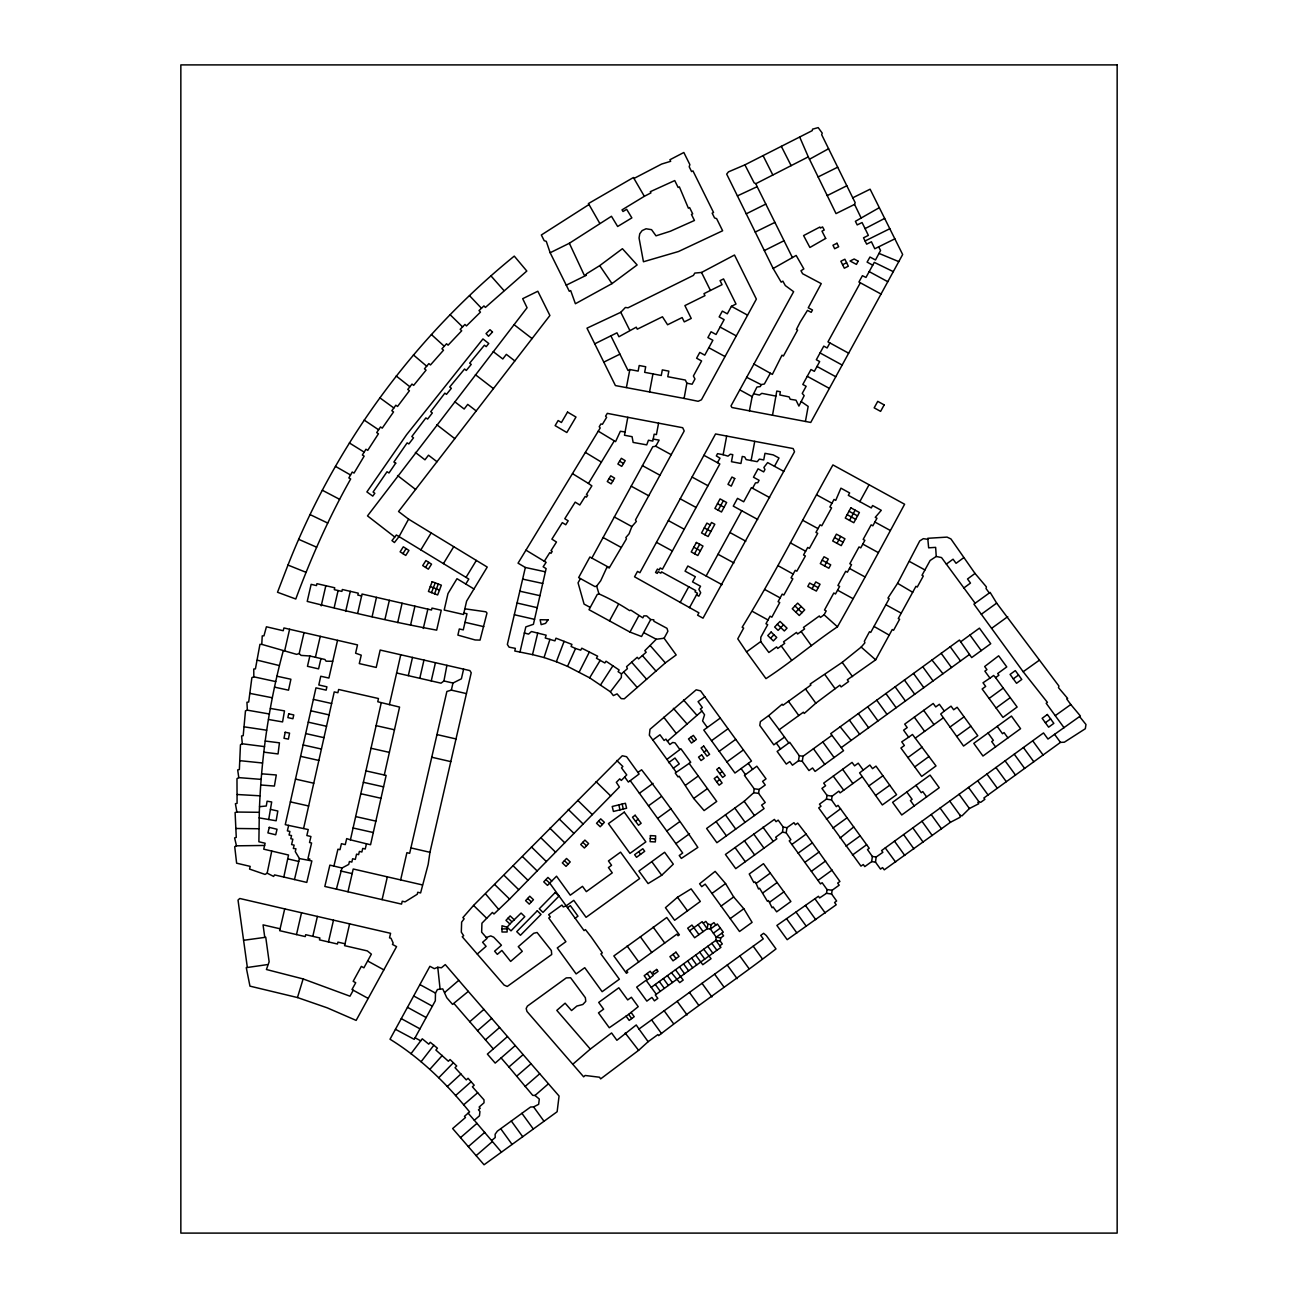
<?xml version="1.0" encoding="UTF-8"?>
<svg xmlns="http://www.w3.org/2000/svg" width="1298" height="1298" viewBox="0 0 1298 1298"><rect width="100%" height="100%" fill="white"/><g stroke="black" fill="none" stroke-linecap="round" stroke-linejoin="round"><path stroke-width="1.5" d="M949.714 801.077L960.066 815.306L960.066 817.286L950.477 822.267L884.263 869.838L882.575 867.599L880.515 869.092L875.517 862.18L876.134 857.037L882.867 852.315L881.602 850.563L1043.511 732.932L1047.973 739.049L1080.374 715.977L1070.801 704.538L1066.794 699.038L1067.637 698.421L1058.47 687.615L1058.925 686.058L996.669 603.132L990.131 592.407L973.922 604.105L1023.181 671.731L1047.405 702.38L1046.188 703.256L1064.068 727.74M468.302 991.396L445.263 964.592L441.401 967.805L437.767 967.253L434.343 968.665L429.898 966.312L390.017 1039.227C420.876 1058.243 446.837 1083.895 469.568 1111.915L464.473 1116.345L465.463 1117.513L452.645 1128.546L484.057 1164.777L557.134 1111.737L559.065 1096.031L468.302 991.396L452.531 1004.376L446.772 997.724L442.748 988.881L437.442 989.498L435.479 993.1L435.317 1000.79L414.224 1039.341L395.452 1029.298M289.6 629.27L304.04 632.613L299.189 653.511L296.674 654.37L261.758 644.36L262.245 635.89L263.948 635.842L266.414 626.788L283.224 630.731L283.938 627.956L289.6 629.27L284.797 650.233L283.142 651.223C269.011 703.743 261.093 757.951 259.308 812.305L236.885 812.045L235.409 803.738L237.08 803.3L236.982 778.622L238.783 777.616L237.68 769.909L239.367 769.519L240.454 744.711L242.32 743.786L264.565 746.61M760.709 641.585L760.839 637.188L767.686 624.695L765.966 623.754L770.071 616.193L771.856 617.183L779.725 602.564L778.086 601.672L782.207 594.127L783.862 595.019L792.835 578.811L791.066 577.837L795.252 570.325L796.826 571.201L805.393 555.982L803.543 554.976L807.729 547.464L809.4 548.373L817.708 533.316L815.955 532.375L820.093 524.846L821.796 525.755L831.58 507.907L829.876 506.983L834.03 499.454L835.717 500.379L840.942 488.178L849.638 492.948L848.324 495.333L871.299 507.924L872.597 505.539L881.293 510.309L875.258 517.334L876.961 518.259L872.84 525.804L871.136 524.879L863.17 539.4L864.874 540.325L860.752 547.87L859.033 546.929L849.833 563.738L851.537 564.662L847.416 572.207L845.712 571.282L837.924 585.479L839.628 586.42L835.49 593.965L833.787 593.024L824.506 610.011L826.193 610.936L824.084 614.798L820.417 617.459L819.346 615.966L803.478 627.421L804.582 628.962L797.621 634.008L796.485 632.434L783.554 641.812L784.706 643.386L777.745 648.448L776.61 646.891L768.87 652.488L760.709 641.585L746.545 651.872L765.966 678.627C790.66 662.58 813.002 643.305 837.453 626.804C860.412 586.177 882.445 545.322 904.609 504.241L832.91 464.927C802.683 519.103 774.565 574.511 742.164 627.259L743.657 628.086L737.767 638.827L746.545 651.872M656.269 639.249L644.814 650.687L646.177 652.245L638.6 658.881L637.221 657.307L626.593 666.62L627.388 668.697L621.45 673.873L621.336 677.507L610.417 691.802L613.354 695.582L617.085 693.878L621.223 698.632L624.257 698.811L665.339 662.889L676.177 654.955L664.105 638.243L656.269 639.249L643.662 632.597M309.492 860.379L309.816 859.049L307.967 858.611L311.585 843.002L309.524 842.516L310.92 836.512L306.847 835.539L308.243 829.552L288.643 825.414L287.377 830.866L289.892 831.45L289.065 835.02L291.531 835.587L290.801 838.719L292.845 839.189L291.596 844.56L294.127 845.144L293.348 848.486L295.928 848.762L295.279 851.602L299.432 858.562L311.861 860.931L306.782 882.413L283.808 877.042L288.529 855.025L263.737 849.168L265.133 843.246L258.886 841.769L259.308 812.305M242.32 743.786L241.574 735.966L243.197 735.674L245.468 710.866L247.35 710.168L269.432 713.997M247.35 710.168L246.944 702.25L248.681 702.023L251.893 677.605L253.824 676.826L275.76 681.596M759.184 789.411L758.584 793.338L765.22 802.505L761.601 805.133L764.084 808.573L716.902 842.71L706.615 828.465L744.176 801.288L753.7 792.754L754.187 788.795L744.419 775.36L756.831 766.209L766.047 778.849L762.591 781.364L765.236 784.998L759.184 789.411L754.187 788.795M831.531 799.941L826.42 799.13L819.476 804.176L821.001 806.269L818.714 807.924L860.963 866.107L863.284 864.533L864.776 866.593L871.704 861.596L872.337 856.453L867.47 849.541L869.222 848.275L838.037 805.36L836.301 806.642L831.531 799.941L832.115 796.161L838.832 791.147L840.082 792.883L862.294 776.658L859.584 772.894L869.855 765.025L872.532 768.659L875.972 766.112L896.577 794.684L882.332 804.955L862.294 776.658M831.612 894.03L826.501 893.316L819.606 897.94L818.438 896.285L776.885 925.458L787.188 939.687L836.204 904.771L834.582 902.499L836.61 900.99L831.612 894.03L832.132 890.266L839.173 885.187L837.664 883.094L839.92 881.488L806.139 834.095L797.686 823.094L795.414 824.733L793.938 822.672L786.994 827.67L783.229 827.086L778.183 820.141L776.058 821.683L774.403 819.411L725.436 854.457L735.739 868.654L776.821 838.832L775.669 837.242L782.434 832.18L783.229 827.086M826.501 893.316L827.037 889.552L822.137 882.721L820.498 883.906L789.233 840.877L790.855 839.692L786.199 832.764L786.994 827.67M304.04 632.613L357.502 644.895L355.603 653.202L361.25 655.182L359.286 663.586L376.209 667.448L380.168 650.055L469.86 670.579L471.223 672.753L429.946 852.299L428.178 864.403L420.601 892.927L417.729 892.261L417.291 894.241L405.025 901.867L402.25 901.218L401.553 904.106L324.825 886.453L329.87 865.133L341.991 868.005L348.74 864.419L349.422 861.515L351.839 862.083L352.618 858.757L355.311 859.406L356.561 854.133L358.605 854.636L359.384 851.407L361.866 852.007L362.726 848.421L365.225 849.022L366.474 843.797L370.563 844.722L386.139 775.425L365.939 770.882M798.497 760.806L799.26 755.696L789.719 742.31L777.129 751.445L786.296 764.084L789.801 761.553L792.445 765.203L798.497 760.806L802.294 761.374L808.979 770.558L812.564 767.962L815.079 771.418L843.554 750.682L830.688 733.678L959.449 640.044L971.683 657.583L990.731 643.727L979.422 628.151L960.585 641.845M802.294 761.374L803.056 756.263L831.904 735.349M719.773 945.788L722.305 943.938L720.244 941.131L720.747 937.919L723.586 935.842L721.737 933.311L716.22 937.156L715.831 940.385L720.925 947.362L655.312 994.949L657.81 998.389L654.435 1000.855L651.921 997.416L646.842 1001.115L636.669 987.129L646.096 980.282L656.269 994.252M826.42 799.13L827.004 795.366L821.942 788.421L825.593 785.744L823.678 783.132L852.056 762.397L854.587 765.852L858.221 763.175L863.121 769.941M721.737 933.311L723.294 932.159L717.356 923.981L710.412 929.076L707.167 928.735L703.321 923.219L705.836 921.369L707.897 924.176L707.167 928.735L694.625 937.756L687.664 928.184L691.948 925.052L698.941 934.592M715.798 925.133L713.949 922.602L711.109 924.679L710.412 929.076L716.22 937.156L720.747 937.919M253.824 676.826L253.759 669.022L255.43 668.859L259.941 644.343L261.758 644.36M268.702 819.509L271.688 801.969L267.096 801.191L266.285 806.009L259.503 806.675M772.521 415.23L731.975 407.523L730.985 405.917L793.63 291.693L785.306 285.56L782.856 281.163L781.185 282.153L773.17 268.491L726.685 174.11L728.454 171.871L744.906 164.846L812.272 130.611L812.548 129.167L818.194 127.61L822.267 133.159L821.65 134.635L852.754 197.799L870.114 189.2L902.662 254.522L810.747 422.45L772.521 415.23L776.788 391.055L780.341 391.753L779.806 394.965L789.152 396.912L790.19 399.265L795.999 400.173L798.903 406.063L804.176 395.663L802.245 393.408L806.139 386.301L802.797 384.468L810.99 369.508L814.333 371.342L817.01 366.458L819.671 361.574L816.328 359.741L823.776 346.128L827.134 347.961L829.876 342.932M658.589 423.148L656.415 434.587L654.143 434.197L652.829 441.077L648.448 440.249L646.712 444.873L633.132 442.423L632.077 436.68L624.484 435.252L627.794 417.307L607.318 413.364L605.598 416.123L606.604 417.372L602.45 424.251L600.909 423.959L599.222 426.75L600.195 427.983L518.048 563.17L525.365 567.486L545.387 571.801M684.095 398.421L615.414 385.571L586.988 328.167L620.785 312.283L625.393 307.464L628.005 307.804L693.408 275.403L694.803 273.067L701.537 272.466L734.49 255.025L756.377 299.108L701.439 399.784L698.146 401.293L684.095 398.421L686.853 383.218L685.36 380.054L667.772 376.712L668.827 371.131L662.321 369.898L661.266 375.479L644.652 372.331L645.706 366.75L639.2 365.517L638.145 371.098L629.838 369.524L627.989 370.433L610.871 335.841M805.425 421.444L808.167 406.42L801.191 401.536M400.757 654.727L396.636 672.981L441.044 683.17L443.932 680.963L446.901 665.306M626.415 387.485L629.838 369.524M649.552 391.866L652.959 373.905M774.484 466.323L779.011 457.999L773.202 454.884L764.976 453.326L763.727 459.93L759.362 459.103L757.253 461.682L746.139 459.573L744.679 456.912L742.261 456.458L740.931 463.483L731.455 461.699L732.786 454.657L730.352 454.203L728.016 456.15L723.148 454.706L726.669 436.047M751.12 460.53L754.738 441.352L793.143 448.556L794.522 451.736L703.013 618.173L697.61 615.203L698.908 612.834L634.544 576.799L637.513 571.412L639.898 572.71L715.555 433.954L754.738 441.352M749.417 410.849L752.159 396.653L756.945 387.031L760.287 386.593L761.163 384.63L764.376 383.997L770.331 373.24L753.846 364.024M264.614 845.452L236.463 845.825L234.727 846.734L236.625 863.186L250.189 866.383L249.557 869.076L265.068 874.43L267.161 873.165L271.753 851.05M243.586 940.304L265.749 937.253L269.14 961.802L266.414 969.509L303.132 978.935L349.973 996.199L353.251 990.244L368.178 998.422M337.529 640.385L328.897 678.059L320.768 676.242L318.805 684.971L326.918 686.82L326.155 690.147L315.966 687.843L285.268 824.652L288.643 825.414M303.602 828.465L334.235 691.899L337.886 692.726L338.648 689.481L378.448 698.519L377.783 701.764L399.573 707.086L384.289 775.003M366.474 843.797L350.428 839.838L381.255 702.753M525.365 567.486L507.356 644.457L509.076 647.15L515.355 648.367L514.787 651.028L519.979 652.067L525.82 626.885L533.413 624.322L546.117 568.621L543.148 566.772L546.117 562.359L525.982 550.157M357.745 613.013L362.045 594.03L431.536 609.995L431.974 608.097L441.255 610.238L436.68 630.147C393.213 622.115 349.973 612.056 307.22 601.412L311.147 584.343L316.485 585.576L316.923 583.678L334.738 587.767L334.3 589.665L338.097 590.541L341.893 591.401L342.331 589.503L358.248 593.17L357.81 595.068L361.607 595.928M372.104 616.712L376.469 597.356M397.691 622.586L402.088 603.229M389.4 704.652L396.636 672.981M321.223 605.825L325.83 585.722M334.186 607.594L338.097 590.541M345.674 611.439L350.282 591.336M336.393 889.098L341.991 868.005M347.978 891.758L353.218 868.995L422.434 884.928M408.318 675.658L412.504 657.405M419.789 678.302L423.975 660.049M431.244 680.931L435.447 662.678M382.115 899.611L387.339 876.848M400.644 879.914L406.907 852.672L409.665 853.321L446.885 691.461L451.347 690.13L466.436 693.603M451.347 690.13L452.97 683.04L461.39 678.822L463.613 669.135M332.661 661.282L326.058 661.185L324.922 659.481L309.865 655.993L307.464 666.312L318.578 668.876L320.963 658.573M315.414 657.275L320.265 636.377M247.334 967.367L238.021 900.066L239.789 898.492L284.7 908.892L279.67 930.682L305.257 936.588L305.695 934.69L319.908 937.983L319.47 939.866L337.48 944.019L337.902 942.137L345.025 943.776L349.616 923.868L390.584 933.311L389.53 937.87L391.023 938.276L393.164 943.046L392.45 944.409L396.571 946.631L356.139 1020.406L327.242 1007.848L297.469 997.545L249.962 986.139L246.263 967.643L267.453 964.592M296.496 934.576L301.525 912.77L284.7 908.892M384.971 619.26L389.351 600.309M312.802 936.345L317.393 916.437L349.616 923.868M328.459 941.942L333.489 920.152M410.557 625.133L414.938 606.182M345.025 943.776L344.587 945.658L367.318 950.915L371.374 954.16L363.894 967.805L361.347 966.393L353.153 981.32L355.717 982.732L351.985 989.547L353.251 990.244M463.873 613.045L466.988 613.759L463.272 629.871L459.297 628.962L457.886 635.111L475.133 639.963L480.049 640.109L486.993 613.013L485.874 611.796L464.846 608.811M294.484 879.541L299.432 858.562M333.911 866.074L337.934 849.2L339.995 849.687L341.423 843.7L345.268 844.609L346.696 838.605L350.428 839.838M423.278 628.459L427.869 609.151M519.979 652.067L532.521 654.614L537.729 633.083M297.469 997.545L303.132 978.935M532.521 654.614L544.04 657.534L549.946 639.395L554.927 640.871L555.982 638.194L571.915 644.392L571.104 646.485L575.549 648.497L580.725 650.168L581.796 648.205L597.632 656.188L596.447 658.248L604.836 662.97L606.036 661.217L619.114 669.979L618.108 671.699L621.45 673.873M861.158 218.015L854.571 204.403L855.171 202.618L852.754 197.799M566.22 285.187L585.933 275.452L586.534 273.813L599.708 265.636L622.423 248.713L637.123 264.954L612.007 283.613L575.403 303.732L570.682 290.59L569.303 291.287L550.157 252.737L546.263 241.314L544.203 240.698L541.347 234.987L589 204.532L588.4 203.591L633.424 177.518L644.343 196.306L650.931 192.899L650.314 191.682L674.733 180.568L678.14 187.464L679.373 186.863L688.394 208.199L689.611 207.599L692.694 213.846L691.461 214.446L694.446 220.482L670.352 231.239L656.009 235.83L651.547 229.665L646.047 228.773L642.121 230.59L639.752 233.754L639.054 238.005L643.451 261.758L678.497 251.52L722.629 230.768L716.626 218.648L714.565 217.934L712.164 213.148L713.543 212.466L692.954 170.898L691.574 171.563L689.206 166.777L689.871 164.619L683.835 152.499L669.914 159.751L670.693 161.293L661.639 164.051L633.976 178.459M544.04 657.534L556.371 661.737L564.111 641.358M431.504 592.618L435.219 582.851M434.57 593.786L438.286 584.019M287.978 565.068L277.512 592.261L295.782 599.011C311.066 557.718 328.994 517.35 350.671 478.978L348.854 477.94L352.229 472.034L354.046 473.072L364.154 456.133L362.369 455.014L365.955 449.238L367.74 450.341L378.448 433.775L376.696 432.607L380.492 426.961L382.245 428.129L393.537 411.953L391.834 410.72L395.841 405.219L397.545 406.452L409.422 390.73L407.783 389.432L411.985 384.078L413.64 385.376L426.069 370.141L424.478 368.794L428.875 363.602L430.482 364.949L443.51 350.2L441.953 348.773L446.544 343.759L448.102 345.171L461.699 330.795L460.19 329.319L464.96 324.451L466.453 325.928L480.455 312.12L479.011 310.595L483.943 305.906L485.387 307.431L526.81 271.039L514.268 256.112C414.013 337.545 335.241 444.841 287.978 565.068L306.068 572.337M627.794 417.307L682.699 427.723L684.208 430.968L635.452 520.027L636.361 521.439L631.866 526.582L629.076 533.819L625.863 537.534L626.463 538.816L609.379 567.664L606.831 567.486L600.698 580.774L596.658 586.096L594.987 586.599L578.632 577.594L589.892 557.004L609.379 567.664M610.417 691.802L589.649 677.832L567.534 666.361L575.549 648.497M579.216 672.039L589.357 652.018M879.265 207.696L855.398 221.309L857.199 224.911L862.067 222.558L865.068 228.61L868.378 235.392L863.511 237.81L866.658 244.154L871.429 241.785L874.771 248.762L878.649 246.847L880.579 250.482L875.485 259.989L869.968 257.036L867.096 262.115L872.743 265.165L874.284 262.374L893.3 271.639M824.587 565.928L828.286 559.081L824.019 556.761L820.304 563.608L828.854 568.232L830.704 564.825L822.153 560.184M650.687 619.535L641.553 636.507L629.968 632.077L589 609.703L597.291 594.403L598.978 593.9C609.671 598.654 620.038 604.316 629.676 610.66L630.812 610.092L642.835 617.848L643.857 615.869L646.664 615.885L650.687 619.535L653.786 619.811L653.868 621.255L666.994 628.329L667.886 631.25L664.105 638.243M812.077 588.757L815.777 581.926L820.044 584.246L816.345 591.077L807.794 586.436L809.644 583.029L818.194 587.653M836.983 543.31L840.682 536.463L844.949 538.784L841.25 545.631L832.699 540.99L836.399 534.143L840.682 536.463M609.476 620.882L618.383 604.495M629.968 632.077L638.859 615.674M699.687 544.251L694.527 553.743M704.846 534.744L711.531 522.477L714.809 524.278L708.14 536.545L701.553 532.943L706.891 523.126L710.201 524.911M718.183 510.211L723.359 500.704L720.066 498.903L714.89 508.427L721.493 511.996L726.653 502.504L723.359 500.704M594.744 343.824L616.972 332.823L618.919 336.75L636.28 327.177L637.269 329.189L662.451 316.777L667.578 324.76L682.131 317.556L684.273 321.888L691.234 318.432L684.89 305.598L704.96 295.652L703.97 293.656L722.061 284.668L720.066 280.644L723.554 278.924L736.015 304.04L731.407 306.328L727.318 313.824L722.337 311.114L719.157 316.907L724.138 319.632L716.042 334.495L711.061 331.769L707.897 337.577L712.878 340.287L704.765 355.149L699.784 352.423L696.62 358.232L701.601 360.958L693.392 375.998L694.982 378.967L692.126 384.208L686.853 383.218M752.564 488.275L755.501 482.872L757.789 482.71L759.087 480.292L753.473 477.226L758.064 468.821L763.662 471.888L764.976 469.487L763.889 467.458L767.637 462.591L783.781 471.369M394.754 537.015L367.496 515.89L527.069 307.74L522.688 298.686L537.826 291.239L549.898 315.495L398.551 511.509L408.578 519.151L399.038 536.609L394.446 542.532L391.964 540.601L396.377 534.987L468.805 579.07L465.804 584.035M591.856 558.075L652.797 446.723L655.782 446.236L671.212 454.689M655.782 446.236L659.124 440.119L653.219 439.097M680.12 602.548L688.735 586.761L661.558 571.883L660.86 573.164L658.183 571.704L657.259 573.408L655.555 572.483L657.421 569.059L659.124 570L660.228 567.989L662.451 569.205L719.822 463.97L703.922 455.306M860.331 282.786L827.962 341.877L848.649 353.202M706.128 576.004L741.775 510.763M689.481 607.675L697.432 593.17L695.014 591.856L695.712 590.574L688.735 586.761M849.541 520.384L855.139 510.163M897.583 583.321L919.73 540.942L923.316 538.67L927.843 539.303L928.654 547.821L935.647 547.367L936.231 556.453L930.131 560.476L922.002 575.29L923.316 576.004L917.264 587.037L915.95 586.323L898.297 618.529L899.611 619.243L893.576 630.26L892.261 629.546L875.663 659.838L847.318 679.795L848.584 681.547L841.136 686.934L839.871 685.182L815.809 703.192L804.241 713.429L803.365 712.213L779.189 729.719L768.611 715.669L782.175 704.197L782.954 705.285L810.909 685.036L810.179 684.03L842.207 662.353L861.174 647.085L864.906 642.818L864.354 641.277L869.482 631.737L870.731 632.402L889.162 598.719L887.946 598.054L897.583 583.321L912.689 592.277M859.811 501.628L869.06 484.754M872.743 265.165L865.977 277.431L862.407 275.695L858.919 282.023L881.034 294.046M580.433 578.584L578.048 582.802L584.084 604.105L590.233 607.415M717.437 462.672L720.017 458.194L716.334 455.906L717.551 453.651L723.148 454.706M609.005 478.67L607.286 481.542L611.131 483.878L614.603 478.151L610.741 475.814L609.005 478.67L612.867 481.023M619.617 461.179L617.88 464.035L621.742 466.371L625.214 460.66L621.353 458.308L619.617 461.179L623.478 463.516M589.649 677.832L600.195 660.358M544.284 561.32L549.784 552.607L551.017 553.354L552.202 551.439L551.001 550.677L556.469 542.029L551.893 539.141L562.31 522.623L565.75 524.765L568.183 520.822L564.792 518.713L575.209 502.131L579.784 505.003L585.22 496.388L586.453 497.118L587.653 495.252L586.436 494.473L591.872 485.874L588.465 483.456L614.279 440.866L598.264 431.163M420.844 549.881L431.147 532.926L408.578 519.151M443.429 563.624L453.748 546.685M466.031 577.383L476.35 560.428M402.932 553.629L406.128 548.616L403.305 546.815L400.108 551.828L402.932 553.629L405.755 555.43L408.951 550.417L406.128 548.616M425.533 567.372L428.729 562.375L425.906 560.574L422.71 565.587L428.356 569.173L431.536 564.159L428.729 562.375M600.487 685.019L612.899 665.809M410.979 1053.716L422.272 1038.806L428.746 1044.16L430.271 1042.294L437.41 1048.184L435.885 1050.05L448.378 1061.245L450.065 1059.525L456.701 1065.966L455.03 1067.686L466.258 1079.887L468.059 1078.297L474.208 1085.209L472.407 1086.815L483.992 1099.86L484.024 1102.797L479.14 1107.048L480.228 1108.314L478.475 1109.839L479.936 1111.526L479.465 1115.809L474.322 1120.271L501.466 1152.153M421.087 1061.732L433.84 1045.247M509.871 923.981L521.082 913.062L524.798 916.664L511.006 930.861L507.112 927.243L501.985 925.75L501.985 931.996L507.112 931.996L507.112 927.243L509.871 923.981L505.977 920.347L510.163 915.917L514.397 919.941M624.695 776.983L628.362 782.061L639.087 774.03L626.593 756.718L622.277 755.761L473.559 905.42L462.883 917.605L464.149 918.838L461.634 922.115L461.325 932.191L463.662 935.696L462.25 936.767L504.111 985.085L507.258 986.464L551.731 954.484L551.342 950.525L537.08 932.499L533.786 933.262L518.259 946.68L522.283 951.337L510.633 961.412L501.855 950.444L497.329 954.355L494.603 951.191L501.434 945.236L493.694 937.172L490.758 935.907L486.296 937.513M429.881 1069.309L442.342 1055.404M598.638 821.082L596.545 823.289L600.228 826.761L604.397 822.332L600.714 818.86L598.638 821.082L602.304 824.554M545.841 879.638L543.748 881.861L547.496 885.382L556.534 876.199L570.276 895.182L582.494 886.339L586.323 891.629L612.267 872.856L608.438 867.567L611.569 865.295L608.438 860.947L620.558 852.153L639.654 878.551L586.079 917.329L573.781 900.341L566.171 905.858L563.3 906.945L561.92 905.047L548.665 914.668L550.303 916.923L548.762 918.043L565.896 941.683L557.28 947.929L576.134 973.922L584.749 967.691L602.142 991.688L619.357 979.211L600.909 953.884L602.304 952.862L591.142 936.913L585.43 929.595L584.068 930.601L549.687 883.062L545.841 879.638L547.934 877.432L551.731 881.018M564.435 860.671L562.342 862.894L566.025 866.366L570.211 861.937L566.528 858.465L564.435 860.671L568.118 864.16M582.818 842.321L580.725 844.527L584.408 848L588.594 843.586L584.911 840.098L582.818 842.321L586.501 845.793M531.353 901.899L529.276 904.122L525.593 900.65L529.762 896.22L533.446 899.692L531.353 901.899L527.653 898.459M801.158 606.507L795.771 612.121L799.276 615.495L804.679 609.898L797.67 603.132L792.267 608.746L795.771 612.121M770.558 638.243L773.933 634.738M783.521 624.792L778.119 630.39L774.63 627.031L780.033 621.418L787.026 628.167L784.333 630.974L777.324 624.224M616.761 760.498L622.862 766.501L621.499 767.881L626.739 774.906L621.32 780.423L619.746 778.865L616.323 782.337L619.406 787.026L509.579 899.092L493.986 913.987L492.413 912.462L481.931 923.202L481.655 932.175L487.058 938.389L482.596 942.283L486.101 946.323L477.258 954.014M438.838 1077.681L453.375 1062.737M661.704 875.258L673.305 864.16L664.625 852.267L638.924 871.023L648.108 883.581L661.704 875.258L651.774 861.645M676.274 772.261L689.141 763.419L716.723 801.434L704.1 810.585L693.7 798.465L679.114 776.188L678.075 776.95L675.252 773.04L676.274 772.261L649.341 735.203L649.99 729.298L696.199 689.806L700.579 690.877L751.477 761.034L734.944 773.024L703.776 730.044L720.293 718.054M447.323 1086.507L460.985 1073.949M638.973 1029.038L636.247 1024.966L616.891 1040.282L611.585 1032.965L590.314 1049.092L556.81 1010.379L565.117 1003.192L571.542 1010.542L576.896 1006.047L582.818 1004.49L585.771 1001.358L585.366 997.708L570.601 977.751L566.285 977.897L527.41 1006.096L526.177 1008.481L526.956 1011.434L583.646 1076.821L585.138 1075.474L599.514 1077.226L600.649 1078.881L638.616 1050.342L648.14 1041.694L657.924 1034.571L658.686 1035.609C697.075 1005.707 737.329 978.724 775.993 948.919L766.242 935.469L763.613 933.311L760.725 935.404L763.256 938.892L638.973 1029.038L648.14 1041.694M455.533 1095.593L471.125 1081.753M507.469 1036.583L487.383 1054.09L495.187 1063.094L515.257 1045.571M667.432 741.174L701.894 711.093L700.368 708.984L702.348 707.556L698.064 701.65L704.83 696.734M469.746 1021.721L483.911 1009.39M477.518 1030.693L491.699 1018.378M485.42 1039.828L499.6 1027.497M491.78 1140.407L495.219 1137.551L495.122 1134.257L497.361 1131.142L530.606 1106.999L533.608 1106.918L538.654 1104.322L539.303 1099.049L535.003 1095.463L532.715 1095.35L508.93 1066.972L523.11 1054.641M525.025 1086.523L539.708 1073.77M535.003 1095.463L548.421 1083.798M516.815 1076.074L531.012 1063.776M460.53 1137.616L476.983 1123.354M468.318 1146.621L484.787 1132.343M572.775 1064.263L590.314 1049.092M476.139 1155.642L492.331 1141.607M677.507 897.259L665.452 907.675L674.619 920.266L700.32 901.445L691.12 888.87L677.507 897.259L687.469 910.855M444.743 992.418L458.794 980.331M463.597 1104.841L477.68 1092.754M944.295 711.044L940.709 714.014L963.554 746.042L977.783 735.723L957.145 707.264L953.673 709.779L951.028 706.144L944.295 711.044L939.363 704.295L935.728 706.939L933.197 703.467L904.706 724.122L907.205 727.578L903.603 730.19L908.665 737.215L912.478 734.473L936.004 765.95L921.677 776.415L900.926 748.021L904.381 745.506L901.737 741.856L908.665 737.215M840.082 838.037L853.727 826.956M628.638 1014.387L638.227 1006.664L631.38 997.27L627.697 999.931L618.822 987.778L598.719 1002.429L603.619 1009.179L598.475 1012.878L609.281 1027.74L628.638 1014.387L631.704 1018.557L634.219 1016.707L631.055 1012.424M666.912 759.395L680.915 748.768L690.714 762.267L689.141 763.419M640.368 936.815L666.783 917.491L679.357 934.82L678.075 935.744L676.907 934.154L626.577 970.758L627.745 972.364L626.447 973.289L613.84 955.945L640.368 936.815L651.742 952.456M719.676 773.478L722.207 771.58M635.501 821.228L638.145 819.265M650.217 977.735L647.296 979.909L644.181 975.707L650.184 971.245L653.3 975.447L650.217 977.735L647.134 973.5M651.255 987.372L715.831 940.385L720.244 941.131M826.42 819.249L840.536 808.8M936.231 556.453L941.537 557.572L946.356 564.127L953.057 559.195L956.074 563.316L963.587 557.783M989.465 593.251L986.026 588.529L986.415 586.923L975.025 573.456L967.513 578.989L970.482 583.078L963.879 587.929M716.674 781.883L719.676 779.676M631.704 1018.557L629.206 1020.406L626.042 1016.107M690.925 737.167L688.492 738.951L691.493 743.04L696.361 739.471L693.359 735.382L690.925 737.167L693.927 741.255M638.713 851.699L634.625 854.701L636.539 857.297L644.7 851.293L642.818 848.746L638.713 851.699L640.612 854.295M841.282 747.599L969.476 654.468M995.598 677.637L998.892 675.22L997.675 673.548L1006.761 666.912L998.649 655.814L984.679 666.523L986.951 669.622L984.858 671.131L989.968 678.124L993.651 675.463L995.598 677.637L1017.129 707.037L1002.965 717.405L982.148 688.978L985.685 686.431L983.008 682.78L989.968 678.124M907.902 757.561L922.148 747.145M989.092 698.454L1003.24 688.086M914.733 766.907L929.011 756.474M996.085 707.994L1010.233 697.626M713.429 933.148L720.341 928.086M652.813 739.99L659.968 734.765L664.105 740.46L665.939 739.114L669.865 744.533L672.705 742.472L675.074 742.878L679.876 749.514M637.951 772.456L641.601 769.779C661.25 795.041 680.006 820.871 697.853 847.416L681.336 858.416L679.243 855.528L682.683 853.029L630.276 780.682M1013.316 678.854L1016.545 683.283L1021.786 679.454L1015.312 670.595L1010.071 674.425L1013.316 678.854L1018.541 675.025M1045.377 722.743L1050.617 718.93M673.354 768.221L679.292 763.905L674.992 758.016L668.584 762.672M791.845 844.479L806.139 834.095M689.595 930.828L702.169 921.661L703.321 923.219M798.14 853.159L812.434 842.775M832.862 828.092L847.059 817.789M804.841 862.359L819.103 851.991M906.815 792.007L892.602 802.326L901.737 814.982L939.233 787.724L930.082 775.101L906.815 792.007L912.105 799.341L910.417 800.558L914.263 805.88M811.364 871.331L825.609 860.963M845.955 846.134L860.168 835.815M995.55 746.869L1020.569 728.697L1011.434 716.074L973.792 743.348L982.959 756.02L995.55 746.869L991.704 741.564L993.359 740.363L988.038 733.029M852.429 855.041L866.642 844.722M817.951 880.401L832.18 870.066M968.503 787.432L978.87 801.645L980.655 802.375L984.858 799.341L983.884 797.994L1060.466 742.391L1064.328 742.213L1085.323 728.73L1085.972 724.511L1079.595 716.593M978.87 801.645L977.832 802.407L978.789 803.722L969.411 808.524L961.932 815.923L960.066 815.306M711.515 740.72L728.048 728.73M639.395 793.273L653.04 783.375M719.206 751.331L735.739 739.341M768.611 715.669L760.385 721.623L759.784 725.436L773.819 744.841L784.511 737.102M648.481 805.831L661.104 796.696M685.62 785.16L698.259 775.993M726.88 761.91L743.413 749.919M657.615 818.421L671.277 808.524M666.75 831.028L679.357 821.894M567.518 907.691L570.341 905.647L577.983 916.177L575.144 918.238M981.32 614.262L996.669 603.132M675.869 843.619L689.53 833.738M991.591 628.362L1007.735 616.664M915.415 738.043L943.419 717.745M711.953 893.446L725.566 883.565L715.149 871.38L699.606 883.776L701.715 886.664L705.187 884.116L739.519 931.493L752.094 922.375L743.819 908.746L733.678 896.95L725.566 883.565M949.86 727.123L964.073 716.821M721.104 906.069L733.678 896.95M956.642 736.485L970.872 726.182M756.085 883.435L754.901 881.813L753.862 882.559L749.238 874.008L763.484 863.689L790.888 901.51L776.642 911.829L773.137 906.978L772.099 907.74L768.481 900.552L767.442 901.315L759.557 888.238L758.519 888.984L756.085 883.435L770.314 873.116M762.899 892.846L777.145 882.526M730.19 918.627L743.819 908.746M769.649 902.175L783.895 891.856M868.687 786.02L882.932 775.75M875.501 795.479L889.747 785.209M704.068 752.061L706.647 750.195M693.7 798.465L707.426 788.616M1023.181 671.731L1039.081 660.39M1055.242 715.652L1070.801 704.538M550.157 252.737L569.351 243.261L611.455 216.279L617.653 226.485L631.866 217.886L626.658 209.303L623.024 211.509L622.018 209.87L644.343 196.306M773.17 268.491L796.161 255.446L803.851 268.913L800.98 270.747L802.602 273.716L821.245 283.629L808.248 307.788L812.483 309.995L811.218 312.331L807.486 310.368L800.201 322.066L796.42 329.449L797.605 330.065L783.408 356.009L781.996 355.198L772.359 374.392L770.331 373.24M854.571 204.403L836.026 213.602L809.481 159.248L828.595 148.735M865.068 228.61L884.668 218.405M744.906 164.846L754.138 182.84L755.89 183.667L808.297 156.863L799.682 137.02M827.215 195.609L846.831 185.76M764.344 250.563L784.024 240.73M818.097 176.95L837.681 167.199M746.236 213.829L765.804 204.078M603.813 362.126L619.941 354.143M865.085 240.974L889.811 228.724M842.597 264.727L846.604 262.731L844.884 259.243L840.861 261.239L844.317 268.215L848.324 266.22L846.604 262.731M755.225 232.066L774.906 222.396M878.649 246.847L894.857 238.848M737.41 195.901L757.156 186.685L755.89 183.667M236.885 812.045L235.1 812.499L236.268 837.372L234.613 837.924L236.463 845.825M622.115 804.079L625.409 803.284L626.61 808.248L613.419 811.445L612.218 806.48L622.115 804.079L623.316 809.06M501.985 928.881L507.112 928.881M236.139 828.481L258.708 828.741M650.266 838.638L655.49 838.897M237.356 794.522L259.892 795.804M309.865 655.993L301.055 655.393L299.189 653.511M238.783 777.616L261.19 779.384M261.628 773.819L276.296 774.971L274.397 786.069L260.752 784.982M240.049 760.693L262.488 762.997M753.7 792.754L758.584 793.338M265.263 741.044L279.443 742.829L278.048 753.943L263.867 752.159M827.037 889.552L832.132 890.266M799.26 755.696L803.056 756.263M244.316 726.864L266.642 730.206M872.337 856.453L876.134 857.037M871.704 861.596L875.517 862.18M625.101 431.991L620.363 431.261L615.56 441.644L614.279 440.866M827.004 795.366L832.115 796.161M782.434 832.18L786.199 832.764M707.897 924.176L711.109 924.679M259.097 817.87L276.149 820.774L277.821 811.023L270.438 809.368M270.406 708.448L284.489 710.882L282.575 721.915L268.491 719.481M775.831 396.085L761.796 393.343L759.427 395.079L753.586 393.765M250.092 693.424L272.256 697.756M522.672 579.119L542.726 583.451M276.928 676.209L290.898 679.243L288.529 690.179L274.559 687.145M519.881 591.207L539.936 595.668M313.37 699.395L331.639 703.5M310.822 710.785L329.075 714.89M376.112 725.647L394.462 729.768M308.259 722.175L326.528 726.28M305.711 733.565L323.981 737.67M371.017 748.265L389.384 752.386M303.148 744.955L321.417 749.043M300.601 756.345L318.87 760.433M363.359 782.305L383.575 786.848M295.49 779.108L313.759 783.213M360.795 793.727L381.012 798.27M290.379 801.888L308.648 805.977M355.652 816.572L375.868 821.115M353.088 827.994L373.305 832.537M514.43 614.765L534.549 619.341M283.808 877.042L274.527 874.917L273.618 876.442L267.161 873.165M443.932 680.963L452.97 683.04M465.025 622.31L483.829 626.658M436.972 734.571L456.004 738.951M431.763 757.237L450.795 761.618M410.914 847.919L429.946 852.299M340.579 870.942L352.147 873.603M301.525 912.77L317.393 916.437M280.108 928.8L263.056 924.857L264.776 937.383M517.139 603.035L537.21 607.675M287.88 858.903L298.751 861.45M257.329 660.179L279.248 665.533M524.246 632.986L528.578 634.105L531.45 631.526L546.15 635.176L545.257 637.999L549.946 639.395M585.933 275.452L584.116 274.9L569.351 243.261M430.287 586.566L439.487 590.071M879.006 253.402L898.784 261.612M556.371 661.737L567.534 666.361M298.751 539.351L316.598 547.188M310.108 514.608L327.68 523.045M746.61 377.296L761.163 384.63M322.342 490.255L339.589 499.308M415.084 1037.8L420.73 1040.834M802.699 520.287L818.016 528.611M834.549 537.567L843.1 542.207M869.189 271.607L887.783 281.698M769.633 497.572L751.412 487.642L743.689 501.774L737.507 498.351L733.273 506.123L757.675 519.46M717.47 503.656L724.073 507.242M704.311 527.864L710.915 531.45M693.797 547.204L700.401 550.79M731.407 306.328L747.453 315.089M720.098 327.064L736.144 335.809M708.822 347.718L724.868 356.479M816.62 494.846L831.937 503.218M692.077 477.064L707.962 485.728M680.217 498.821L696.101 507.486M729.898 532.505L745.782 541.201M668.373 520.595L684.241 529.243M718.005 554.262L733.905 562.943M764.814 589.535L780.147 597.891M656.512 542.353L672.38 551.001M722.013 584.684L687.843 566.009L685.068 571.169L695.339 576.718L692.532 581.877L700.531 586.242L698.859 589.308L700.709 592.748L698.843 596.171L696.491 594.89M419.903 984.582L435.479 993.1M413.689 995.955L432.364 1006.177M407.475 1007.313L426.166 1017.535M401.293 1018.622L419.968 1028.843M820.06 352.942L842.159 365.046M817.01 366.458L835.766 376.728M807.259 376.306L829.373 388.41M739.746 389.854L752.159 396.653M874.901 522.039L890.25 530.444M849.006 511.234L857.54 515.906M847.14 514.641L855.674 519.314M909.525 561.499L924.939 569.952M862.813 544.105L878.162 552.51M849.476 568.443L864.825 576.847M790.433 542.889L805.636 551.228M642.445 465.641L659.968 475.23M885.869 604.738L901.234 613.175M837.567 590.184L852.916 598.605M631.201 486.182L648.724 495.771M614.343 516.993L631.866 526.582M752.71 611.569L768.027 619.973M603.099 537.534L620.622 547.123M367.642 960.974L383.835 969.849M777.924 565.62L793.159 574.073M873.992 626.431L889.211 635.128M335.452 466.355L350.541 474.987M585.398 452.418L601.396 462.104M473.965 588.967L456.993 578.697L447.988 593.559L444.192 610.044L463.532 614.489L466.615 601.104L487.237 567.064L431.147 532.926M572.515 473.656L588.465 483.456M349.389 442.959L364.17 452.126M364.17 420.081L378.594 429.784M379.779 397.756L393.846 407.978M514.024 324.646L532.066 338.583M514.819 360.909L506.35 354.37L502.797 358.978L493.224 351.596M475.393 374.684L493.435 388.605M476.204 410.931L467.734 404.392L464.165 409.016L454.592 401.617M436.761 424.706L454.803 438.643M436.988 461.731L428.502 455.192L424.949 459.816L415.376 452.418M397.545 475.522L415.587 489.443M396.214 375.998L409.876 386.755M413.429 354.938L426.685 366.198M861.174 647.085L875.663 659.838M824.084 614.798L837.453 626.804M431.407 334.543L444.257 346.258M508.07 918.14L511.753 921.612M801.969 612.688L794.976 605.939M596.058 781.639L610.693 795.934M494.668 884.538L509.579 899.092M450.146 314.733L462.575 326.901M577.772 800.363L592.342 814.641M568.264 809.433L583.143 824.019M559.373 819.119L573.959 833.397M540.99 837.875L555.56 852.169M531.466 846.961L546.361 861.564M522.575 856.664L537.161 870.958M513.067 865.734L527.962 880.336M504.176 875.436L518.746 889.73M473.559 905.42L486.701 918.27M549.881 828.189L564.76 842.791M469.503 295.652L481.477 308.259M671.439 972.689L679.698 982.618L683.186 980.087L675.479 969.752M491.05 275.987L503.965 290.574M650.395 645.804L665.339 662.889M642.396 655.571L655.961 671.082M631.639 662.191L646.599 679.276M623.64 671.958L637.221 687.469M683.559 699.995L696.994 715.376M673.37 708.319L687.08 724.024M468.14 1113.165L474.322 1120.271M454.089 1003.646L493.289 1048.898M501.077 1057.902L508.93 1066.972M485.793 894.192L498.578 909.314M931.964 660.033L942.965 673.727M840.163 726.783L851.131 740.428M703.759 949.26L711.044 958.687L702.786 964.722L695.647 955.085M625.182 1033.013L638.616 1050.342M663.781 717.259L676.274 733.451M833.251 776.139L843.732 790.222M946.356 564.127L975.139 603.229M711.823 943.37L716.902 950.298M975.025 573.456L950.931 538.946L947.053 537.112L927.778 538.297L927.843 539.303M1054.544 734.279L1060.466 742.391M1032.689 740.785L1043.089 755.014M1023.408 747.518L1033.808 761.748M1014.241 754.187L1024.625 768.416M1005.09 760.839L1015.49 775.052M995.939 767.491L1006.323 781.704M986.934 774.03L997.318 788.243M977.67 780.763L988.054 794.976M940.093 808.054L950.477 822.267M885.252 847.919L895.62 862.099M698.032 924.679L703.078 931.575M707.799 946.307L712.878 953.251M699.736 952.213L704.765 959.076M950.201 646.761L960.52 660.974M748.265 763.37L752.58 769.308M691.639 958.005L696.653 964.901M687.648 960.909L692.661 967.789M653.154 927.08L664.738 943.013M679.519 966.815L684.533 973.711M627.145 945.999L638.713 961.932M655.295 984.436L660.293 991.315M969.963 635.03L981.272 650.623M941.18 653.316L951.483 667.529M922.748 666.734L933.051 680.931M913.516 673.451L923.835 687.68M904.414 680.055L914.717 694.252M923.673 710.363L933.992 724.592M914.311 717.161L924.614 731.374M885.885 693.538L896.172 707.718M959.06 794.279L969.411 808.524M876.734 700.19L887.021 714.371M867.681 706.761L877.967 720.942M801.109 631.477L811.396 645.69M858.335 713.576L868.605 727.74M849.363 720.098L859.633 734.262M781.218 645.917L791.504 660.098M822.802 741.953L834.127 757.561M788.47 701.277L798.789 715.523M813.44 748.735L824.765 764.376M776.269 743.056L780.552 748.962M701.894 711.093L704.554 714.76L702.575 720.925L707.329 727.464M741.077 768.578L745.441 774.614M762.964 827.183L773.284 841.396M753.667 833.949L763.987 848.162M744.338 840.731L754.641 854.928M734.993 847.513L745.295 861.71M753.197 946.193L762.348 958.816M739.795 955.912L748.946 968.535M727.237 965.014L737.134 978.676M714.63 974.165L723.781 986.788M702.023 983.316L711.921 996.961M683.559 963.879L688.573 970.774M672.997 954.371L676.063 958.605M689.433 992.435L698.584 1005.058M667.399 975.625L672.413 982.521M663.375 978.562L668.373 985.442M677.183 1001.326L687.08 1014.955M659.335 981.499L664.333 988.378M664.154 1010.769L673.305 1023.376M651.596 1019.887L661.509 1033.549M533.608 1106.918L544.024 1121.261M521.91 1113.311L533.316 1129.017M511.298 1121.018L522.705 1136.724M500.704 1128.708L512.093 1144.43M1007.897 737.897L1004.052 732.591L1002.51 733.711L997.205 726.377M895.133 686.804L905.42 701.001M842.207 662.353L852.526 676.599M926.61 796.891L922.764 791.585L921.255 792.672L915.966 785.355M825.041 674.782L835.085 688.654M921.937 821.245L932.24 835.523M912.835 827.864L923.121 842.126M805.49 688.962L815.809 703.192M903.603 834.565L913.906 848.827M779.189 729.719L788.778 742.991M744.176 801.288L754.462 815.533M814.917 898.751L825.22 912.981M734.814 808.07L745.101 822.299M805.441 905.42L815.744 919.649M725.436 814.852L735.723 829.081M795.999 912.04L806.301 926.269M716.107 821.602L726.393 835.831M786.539 918.676L796.842 932.905M931.185 814.527L941.472 828.805M842.629 769.292L852.883 783.538M894.5 841.185L904.771 855.463M599.708 265.636L612.007 283.613M589 204.532L599.773 223.37M781.331 146.333L791.131 165.641M763.062 155.63L772.829 175.003M620.785 312.283L629.806 330.39M808.297 156.863L809.481 159.248M757.156 186.685L792.413 257.572M701.537 272.466L710.444 290.444M596.658 586.096L598.978 593.9M618.805 804.874L620.022 809.855M437.767 967.253L440.103 989.19M650.412 835.604L650.103 841.656L655.344 841.931L655.652 835.88L650.412 835.604M285.187 732.267L284.002 738.27L288.383 739.13L289.568 733.127L285.187 732.267M288.708 713.803L287.864 717.599L292.91 718.735L293.77 714.938L288.708 713.803M269.254 827.378L267.907 832.894L275.711 834.792L277.042 829.26L269.254 827.378M432.153 581.682L428.437 591.45L437.637 594.955L441.352 585.187L432.153 581.682M734.733 478.54L731.277 486.117L727.983 484.332L731.958 477.031L734.733 478.54M858.092 261.174L856.453 264.403L850.076 261.012L854.165 258.983L858.092 261.174M696.377 542.467L691.234 551.942L697.821 555.528L702.981 546.052L696.377 542.467M850.871 507.826L845.274 518.048L853.808 522.721L859.406 512.499L850.871 507.826M884.165 404.895L880.596 411.369L874.171 407.848L877.756 401.358L884.165 404.895M567.534 412.083L561.417 422.499L558.14 420.536L555.122 425.63L566.837 432.51L575.988 417.047L567.534 412.083M395.728 463.126L388.994 472.975L387.031 471.742L373.094 492.056L374.83 493.289L372.769 496.112L366.88 491.926L406.615 434.652L482.953 338.94L488.762 343.516L486.215 346.631L484.397 345.236L469.665 363.148L471.239 364.413L466.29 370.449L464.57 369.021L449.708 386.982L451.363 388.313L446.48 394.349L444.857 393.148L430.725 411.693L432.331 412.975L427.626 419.059L425.874 417.924L411.839 436.534L413.51 437.832L408.87 443.916L407.134 442.878L393.878 462.039L395.728 463.126M548.064 619.844L545.566 623.365L541.169 624.646L540.114 619.73L548.064 619.844M492.477 332.012L488.519 336.263L486.052 333.586L489.995 329.708L492.477 332.012M771.126 632.045L767.767 635.549L773.365 640.936L776.739 637.448L771.126 632.045M555.22 892.505L539.27 908.795L542.986 912.413L559.065 896.026L555.22 892.505M537.275 910.807L516.734 931.672L520.466 935.274L541.006 914.425L537.275 910.807M719.238 767.605L716.707 769.487L722.645 777.453L725.193 775.555L719.238 767.605M635.144 815.241L632.499 817.205L638.502 825.252L641.147 823.289L635.144 815.241M675.934 952.18L669.93 956.642L673.045 960.845L679.049 956.383L675.934 952.18M717.226 776.366L714.241 778.557L719.108 785.193L722.11 782.986L717.226 776.366M701.634 754.868L698.535 757.123L701.034 760.547L704.133 758.292L701.634 754.868M1047.372 714.5L1042.148 718.313L1048.622 727.172L1053.846 723.359L1047.372 714.5M656.658 969.444L652.894 972.186L654.289 974.117L658.07 971.358L656.658 969.444M624.289 812.142L608.438 823.63L629.984 853.386L645.852 841.899L624.289 812.142M703.694 746.074L701.098 747.94L707.021 756.166L709.6 754.316L703.694 746.074M825.69 238.426L809.903 247.48L803.592 235.587L819.882 227.036L820.401 228.059L822.575 226.939L824.23 230.038L821.975 231.141L825.69 238.426M836.967 243.261L832.959 245.241L834.679 248.729L838.686 246.734L836.967 243.261M1117.156 64.9L180.844 64.9L180.844 1233.1L1117.156 1233.1L1117.156 64.9"/></g></svg>
